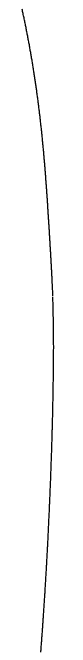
# Model space of a CAD drawing. Extents: x 527 to 614, y 487 to 635.
# Drawn here: x 597.51 to 598.42, y 539.93 to 554.6 of the extents above; entities that cross this region are included whole.
import ezdxf

# ---------------------------------------------------------------- set-up
doc = ezdxf.new("R2010")
doc.units = 0
doc.header["$MEASUREMENT"] = 0
doc.layers.add('1', color=4, linetype='Continuous')

# ---------------------------------------------------------------- blocks, each defined once
blk = doc.blocks.new('VANGUARD')
at = {"layer": '1', "color": 2}
for points in [[(71.326, 43.022), (71.324, 43.074, 0.001449), (71.321, 43.145, 0.001117), (71.318, 43.215, 0.000873), (71.315, 43.29, 0.000667), (71.311, 43.367, 0.000534), (71.307, 43.448, 0.00044), (71.303, 43.532, 0.000369), (71.298, 43.619, 0.000309), (71.293, 43.709, 0.000264), (71.288, 43.8, 0.000226), (71.283, 43.892, 0.000196), (71.278, 43.986, 0.000166), (71.272, 44.079, 0.000149), (71.267, 44.173, 0.00014), (71.262, 44.267, 0.00014), (71.256, 44.36, 0.00015), (71.25, 44.454, 0.000157), (71.245, 44.548, 0.000164), (71.239, 44.641, 0.000169), (71.233, 44.735, 0.000174), (71.227, 44.829, 0.000186), (71.221, 44.922, 0.000208), (71.215, 45.016, 0.000232), (71.209, 45.111, 0.000266), (71.203, 45.205, 0.000295), (71.197, 45.3, 0.000326), (71.19, 45.395, 0.000354), (71.183, 45.49, 0.000385), (71.176, 45.586, 0.000414), (71.169, 45.682, 0.000445), (71.162, 45.778, 0.000473), (71.155, 45.874, 0.000504), (71.147, 45.971, 0.000532), (71.139, 46.068, 0.000564), (71.131, 46.165, 0.000592), (71.122, 46.262, 0.000623), (71.114, 46.36, 0.000651), (71.105, 46.458, 0.000682), (71.095, 46.556, 0.00071), (71.086, 46.655, 0.000741), (71.076, 46.753, 0.000768), (71.066, 46.852, 0.000796), (71.055, 46.952, 0.000815), (71.044, 47.051, 0.000831), (71.033, 47.15, 0.000846), (71.021, 47.25, 0.000863), (71.009, 47.35, 0.000877), (70.996, 47.45, 0.000894), (70.984, 47.55, 0.000909), (70.97, 47.65, 0.000925), (70.957, 47.75, 0.00094), (70.943, 47.85, 0.000957), (70.928, 47.951, 0.000972), (70.914, 48.051, 0.000988), (70.898, 48.152, 0.000996), (70.883, 48.253, 0.001), (70.867, 48.353, 0.001002), (70.85, 48.454, 0.001004), (70.833, 48.554, 0.001006), (70.816, 48.655, 0.001008), (70.798, 48.755, 0.00101), (70.78, 48.856, 0.001012), (70.761, 48.956, 0.001014), (70.742, 49.057, 0.001016), (70.723, 49.157, 0.001018), (70.703, 49.257, 0.00102), (70.683, 49.358, 0.001022), (70.662, 49.458, 0.001024), (70.641, 49.558, 0.001026), (70.62, 49.659, 0.001028)], [(71.049, 34.79, 0.000326), (71.058, 34.905, 0.000323), (71.067, 35.02, 0.000321), (71.075, 35.135, 0.000318), (71.084, 35.25, 0.000316), (71.092, 35.365, 0.000313), (71.1, 35.48, 0.000311), (71.108, 35.595, 0.000308), (71.115, 35.709, 0.000305), (71.123, 35.824, 0.000303), (71.13, 35.938, 0.0003), (71.138, 36.052, 0.000297), (71.145, 36.166, 0.000294), (71.152, 36.28, 0.000292), (71.159, 36.394, 0.000288), (71.166, 36.508, 0.000285), (71.172, 36.621, 0.000281), (71.179, 36.735, 0.000277), (71.185, 36.849, 0.000273), (71.191, 36.962, 0.00027), (71.197, 37.075, 0.000265), (71.203, 37.188, 0.000262), (71.209, 37.301, 0.000257), (71.215, 37.414, 0.000254), (71.22, 37.527, 0.000249), (71.226, 37.64, 0.000246), (71.231, 37.753, 0.000241), (71.236, 37.866, 0.000237), (71.242, 37.978, 0.000233), (71.247, 38.091, 0.000229), (71.251, 38.203, 0.000224), (71.256, 38.315, 0.000223), (71.261, 38.428, 0.000227), (71.266, 38.54, 0.000231), (71.27, 38.653, 0.000238), (71.275, 38.765, 0.000243), (71.279, 38.878, 0.000249), (71.283, 38.99, 0.000254), (71.287, 39.103, 0.00026), (71.291, 39.216, 0.000265), (71.295, 39.328, 0.000271), (71.299, 39.441, 0.000276), (71.302, 39.554, 0.000282), (71.306, 39.667, 0.000287), (71.309, 39.78, 0.000293), (71.312, 39.893, 0.000298), (71.315, 40.006, 0.000304), (71.318, 40.119, 0.000309), (71.321, 40.232, 0.000315), (71.324, 40.346, 0.00032), (71.326, 40.459, 0.000326), (71.328, 40.573, 0.000329), (71.331, 40.686, 0.000332), (71.333, 40.8, 0.000335), (71.335, 40.913, 0.000338), (71.336, 41.027, 0.000339), (71.338, 41.141, 0.000339), (71.339, 41.255, 0.000346), (71.341, 41.369, 0.00036), (71.342, 41.483, 0.000386), (71.343, 41.599, 0.000438), (71.343, 41.716, 0.000684), (71.344, 41.841, 0.001051), (71.343, 41.973, 0.000748), (71.343, 42.094, 0.00005), (71.342, 42.209, 0.001472), (71.34, 42.381, 0.002375), (71.334, 42.653, 0.001005), (71.326, 43.002, 0.001005)]]:
    blk.add_lwpolyline(points, format="xyb", dxfattribs=at)

msp = doc.modelspace()

# ---------------------------------------------------------------- block references
at = {"layer": '1'}
msp.add_blockref('VANGUARD', (526.9, 505.027), dxfattribs=at)

doc.saveas('drawing.dxf')
